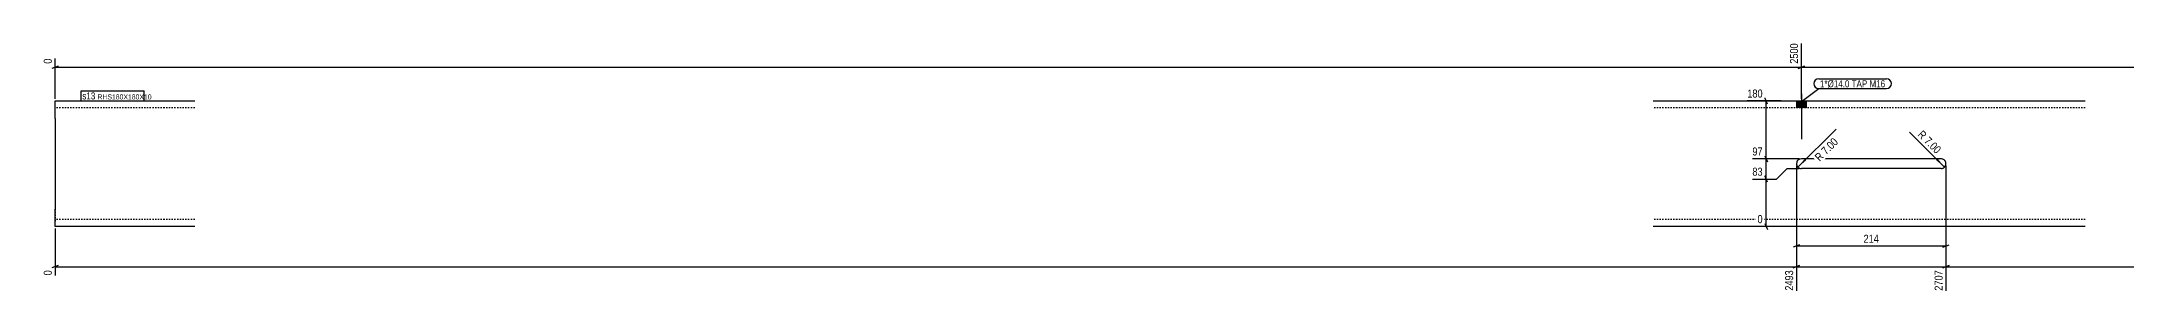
# Model space of a CAD drawing. Header units: millimetres. Extents: x 9 to 17840, y 7 to 366.
# Drawn here: x 11966 to 14951, y 7 to 366 of the extents above; entities that cross this region are included whole.
import ezdxf

# ---------------------------------------------------------------- set-up
doc = ezdxf.new("R2010")
doc.units = ezdxf.units.MM
doc.linetypes.add('DXK_LINE_DOT2', pattern=[3.9198, 1.9599, -1.9599])
for name, color, linetype in [('MÅLSÆTNING', 7, 'Continuous'), ('STÅL', 7, 'Continuous'), ('TEKST', 7, 'Continuous')]:
    doc.layers.add(name, color=color, linetype=linetype)
doc.styles.add('Arial Narrow', font='ARIALN.TTF', dxfattribs={"height": 0.2})

msp = doc.modelspace()

# ---------------------------------------------------------------- hatches: boundary and pattern name
at = {"layer": 'MÅLSÆTNING', "linetype": 'Continuous'}
for points in [[(14492.1, 195.6), (14480.5, 186.1), (14490, 197.7)], [(14680.8, 197.7), (14690.4, 186.1), (14678.7, 195.6)]]:
    msp.add_hatch(color=7, dxfattribs=at).paths.add_polyline_path(points)
at = {"layer": 'STÅL', "linetype": 'Continuous'}
msp.add_hatch(color=3, dxfattribs=at).paths.add_polyline_path([(14492.4, 281), (14478.4, 281), (14478.4, 271), (14492.4, 271)])

# ---------------------------------------------------------------- linework, layer by layer
at = {"layer": 'MÅLSÆTNING', "color": 7, "linetype": 'Continuous'}
for p, q in [((14485.4, 284), (14485.4, 363.5)), ((14485.4, 284), (14485.4, 363.5)), ((11989.9, 331), (11980.9, 327.4)), ((11985.4, 284), (11985.4, 341.6)), ((11985.4, 329.2), (14485.4, 329.2)), ((14489.9, 331), (14480.9, 327.4)), ((14480.9, 327.4), (14489.9, 331)), ((14485.4, 329.2), (17835.1, 329.2)), ((14456.5, 281), (14408, 281)), ((14436.8, 276.5), (14433.2, 285.5)), ((14435, 198), (14435, 281)), ((14480.5, 186.1), (14535, 240.5)), ((14690.4, 186.1), (14640.2, 236.2)), ((14482.4, 198), (14415.3, 198)), ((14482.4, 198), (14415.3, 198)), ((14433.2, 202.5), (14436.8, 193.5)), ((14433.2, 202.5), (14436.8, 193.5)), ((14435, 169), (14435, 198)), ((14450, 169), (14465, 184)), ((14450, 169), (14465, 184)), ((14465, 184), (14482.4, 184)), ((14465, 184), (14482.4, 184)), ((14478.4, 188), (14478.4, 63.5)), ((14478.4, 188), (14478.4, 9)), ((14478.4, 188), (14478.4, 9)), ((14692.4, 188), (14692.4, 63.5)), ((14692.4, 188), (14692.4, 9)), ((14692.4, 188), (14692.4, 9)), ((14415.3, 169), (14450, 169)), ((14415.3, 169), (14450, 169)), ((14436.8, 164.5), (14433.2, 173.5)), ((14436.8, 164.5), (14433.2, 173.5)), ((14435, 101), (14435, 169)), ((11985.4, 98), (11985.4, 30.9)), ((14459.9, 101), (14422.6, 101)), ((14433.2, 105.5), (14436.8, 96.5)), ((14482.9, 74.9), (14473.9, 71.3)), ((14478.4, 73.1), (14692.4, 73.1)), ((14687.9, 71.3), (14696.9, 74.9)), ((11989.9, 45.2), (11980.9, 41.6)), ((11985.4, 43.4), (14478.4, 43.4)), ((14482.9, 45.2), (14473.9, 41.6)), ((14473.9, 41.6), (14482.9, 45.2)), ((14478.4, 43.4), (14692.4, 43.4)), ((14696.9, 45.2), (14687.9, 41.6)), ((14687.9, 41.6), (14696.9, 45.2)), ((14692.4, 43.4), (17798, 43.4))]:
    msp.add_line(p, q, dxfattribs=at)
for centre, start, end in [((14485.4, 191), 179.9181, 270.0006), ((14685.4, 191), 270, 0.0819)]:
    msp.add_arc(centre, 7, start, end, dxfattribs=at)
at = {"layer": 'STÅL', "color": 2, "linetype": 'Continuous'}
for p, q in [((11985.4, 256), (11985.4, 281)), ((11985.4, 281), (12185.4, 281)), ((14273.4, 281), (14891.9, 281)), ((11985.4, 256), (11985.4, 126)), ((14485.4, 198), (14482.7, 197.5)), ((14482.7, 184.6), (14485.4, 184)), ((14685.4, 198), (14485.4, 198)), ((14685.4, 184), (14485.4, 184)), ((14688.1, 197.5), (14685.4, 198)), ((14685.4, 184), (14688.1, 184.6)), ((11985.4, 108.4), (11985.4, 126)), ((11985.4, 101), (11985.4, 108.4)), ((12185.4, 101), (11985.4, 101)), ((14891.9, 101), (14273.4, 101))]:
    msp.add_line(p, q, dxfattribs=at)
at = {"layer": 'STÅL', "color": 7, "linetype": 'DXK_LINE_DOT2'}
for p, q in [((12185.4, 271), (11985.4, 271)), ((14891.9, 271), (14273.4, 271)), ((14485.4, 198), (14482.7, 197.5)), ((14482.7, 184.6), (14485.4, 184)), ((14688.1, 197.5), (14685.4, 198)), ((14685.4, 184), (14688.1, 184.6)), ((11985.4, 126), (11985.4, 108.4)), ((12185.4, 111), (11985.4, 111)), ((14891.9, 111), (14273.4, 111))]:
    msp.add_line(p, q, dxfattribs=at)
at = {"layer": 'STÅL', "color": 3, "linetype": 'Continuous'}
for p, q in [((14478.4, 281), (14478.4, 271)), ((14485.4, 291), (14485.4, 226)), ((14492.4, 281), (14492.4, 271))]:
    msp.add_line(p, q, dxfattribs=at)
at = {"layer": 'STÅL', "color": 2, "linetype": 'Continuous'}
for centre, start, end in [((14485.4, 191), 112.5, 247.5), ((14685.4, 191), 292.5, 67.5)]:
    msp.add_arc(centre, 7, start, end, dxfattribs=at)
at = {"layer": 'STÅL', "color": 7, "linetype": 'DXK_LINE_DOT2'}
for centre, start, end in [((14485.4, 191), 112.5, 247.5), ((14685.4, 191), 292.5, 67.5)]:
    msp.add_arc(centre, 7, start, end, dxfattribs=at)

# ---------------------------------------------------------------- wipeouts: each hides what was drawn before it
at = {"color": 0}
msp.add_wipeout([(14605.5, 300.5), (14605.5, 311), (14512.1, 311), (14512.1, 300.5)], dxfattribs=at).dxf.layer = 'TEKST'

# ---------------------------------------------------------------- next in the draw order: wipeouts: each hides what was drawn before it
at = {"color": 0, "linetype": 'Continuous'}
for points in [[(14483, 365.9), (14466.2, 365.9), (14466.2, 331.9), (14483, 331.9)], [(11983, 344), (11966.2, 344), (11966.2, 331.9), (11983, 331.9)], [(14432.3, 283.4), (14432.3, 300.2), (14405.6, 300.2), (14405.6, 283.4)], [(14432.3, 200.4), (14432.3, 217.2), (14412.9, 217.2), (14412.9, 200.4)], [(14432.3, 103.4), (14432.3, 120.2), (14420.2, 120.2), (14420.2, 103.4)], [(11983, 40.6), (11966.2, 40.6), (11966.2, 28.5), (11983, 28.5)], [(14476, 40.6), (14459.2, 40.6), (14459.2, 6.6), (14476, 6.6)], [(14690, 40.6), (14673.2, 40.6), (14673.2, 6.6), (14690, 6.6)]]:
    msp.add_wipeout(points, dxfattribs=at).dxf.layer = 'MÅLSÆTNING'
at = {"color": 0}
for points, layer in [([(14678.6, 201), (14690.4, 212.9), (14659.6, 243.7), (14647.7, 231.8)], 'MÅLSÆTNING'), ([(14542.4, 221), (14530.5, 232.9), (14499.7, 202.2), (14511.6, 190.3)], 'MÅLSÆTNING'), ([(14598.8, 75.3), (14598.8, 92.1), (14572, 92.1), (14572, 75.3)], 'MÅLSÆTNING'), ([(14605.5, 300.5), (14605.5, 311), (14512.1, 311), (14512.1, 300.5)], 'TEKST'), ([(12043, 283.1), (12043, 293.6), (12024.4, 293.6), (12024.4, 283.1)], 'TEKST')]:
    msp.add_wipeout(points, dxfattribs=at).dxf.layer = layer

# ---------------------------------------------------------------- next in the draw order: linework, layer by layer
at = {"layer": 'TEKST', "color": 7, "linetype": 'Continuous'}
for p, q in [((14485.4, 280.3), (14510.3, 298.7)), ((14510.3, 312.8), (14607.3, 312.8)), ((14510.3, 298.7), (14607.3, 298.7))]:
    msp.add_line(p, q, dxfattribs=at)
for centre, start, end in [((14510.3, 305.8), 90, 270), ((14607.3, 305.8), 270, 90)]:
    msp.add_arc(centre, 7.05, start, end, dxfattribs=at)

# ---------------------------------------------------------------- next in the draw order: texts
at = {"layer": 'MÅLSÆTNING', "color": 3, "linetype": 'Continuous', "style": 'Arial Narrow'}
for s, height, p in [('2500', 11.45, (14480.6, 334.3)), ('0', 11.5, (11980.6, 334.3)), ('0', 11.5, (11980.6, 30.9)), ('2493', 11.45, (14473.6, 9)), ('2707', 11.45, (14687.6, 9))]:
    msp.add_text(s, height=height, rotation=90.0002, dxfattribs=at).set_placement(p)
for s, height, p in [('180', 11.45, (14408, 285.8)), ('97', 11.45, (14415.3, 202.8)), ('0', 11.5, (14422.6, 105.8))]:
    msp.add_text(s, height=height, dxfattribs=at).set_placement(p)
at = {"layer": 'MÅLSÆTNING', "color": 3, "style": 'Arial Narrow'}
for rotation, p in [(-44.96, (14651.1, 231.8)), (44.96, (14511.6, 193.7))]:
    msp.add_text('R 7.00', height=11.45, rotation=rotation, dxfattribs=at).set_placement(p)
msp.add_text('214', height=11.45, dxfattribs=at).set_placement((14574.4, 77.7))
at = {"layer": 'TEKST', "color": 3, "style": 'Arial Narrow'}
msp.add_text('1*Ø14.0 TAP M16', height=10.021, dxfattribs=at).set_placement((14512.1, 300.5))

# ---------------------------------------------------------------- next in the draw order: wipeouts: each hides what was drawn before it
at = {"color": 0}
msp.add_wipeout([(12043, 283.1), (12043, 293.6), (12024.4, 293.6), (12024.4, 283.1)], dxfattribs=at).dxf.layer = 'TEKST'

# ---------------------------------------------------------------- next in the draw order: linework, layer by layer
at = {"layer": 'TEKST', "color": 7, "linetype": 'Continuous'}
msp.add_line((12022.6, 281.3), (12022.6, 295.4), dxfattribs=at)

# ---------------------------------------------------------------- next in the draw order: wipeouts: each hides what was drawn before it
at = {"color": 0, "linetype": 'Continuous'}
msp.add_wipeout([(14432.3, 171.4), (14432.3, 188.2), (14412.9, 188.2), (14412.9, 171.4)], dxfattribs=at).dxf.layer = 'MÅLSÆTNING'
at = {"color": 0}
msp.add_wipeout([(12111, 283.1), (12111, 290.6), (12046.1, 290.6), (12046.1, 283.1)], dxfattribs=at).dxf.layer = 'TEKST'

# ---------------------------------------------------------------- next in the draw order: texts
at = {"layer": 'MÅLSÆTNING', "color": 3, "linetype": 'Continuous', "style": 'Arial Narrow'}
msp.add_text('83', height=11.45, dxfattribs=at).set_placement((14415.3, 173.8))

# ---------------------------------------------------------------- next in the draw order: wipeouts: each hides what was drawn before it
at = {"color": 0}
msp.add_wipeout([(12111, 283.1), (12111, 290.6), (12046.1, 290.6), (12046.1, 283.1)], dxfattribs=at).dxf.layer = 'TEKST'

# ---------------------------------------------------------------- next in the draw order: linework, layer by layer
at = {"layer": 'TEKST', "color": 7, "linetype": 'Continuous'}
for p, q in [((12022.6, 295.4), (12112.8, 295.4)), ((12022.6, 281.3), (12112.8, 281.3)), ((12112.8, 281.3), (12112.8, 295.4))]:
    msp.add_line(p, q, dxfattribs=at)

# ---------------------------------------------------------------- next in the draw order: texts
at = {"layer": 'TEKST', "color": 3, "style": 'Arial Narrow'}
for s, height, p in [('s13', 10.02, (12024.4, 283.1)), ('RHS180X180X10', 7.158, (12046.1, 283.1))]:
    msp.add_text(s, height=height, dxfattribs=at).set_placement(p)

doc.saveas('drawing.dxf')
